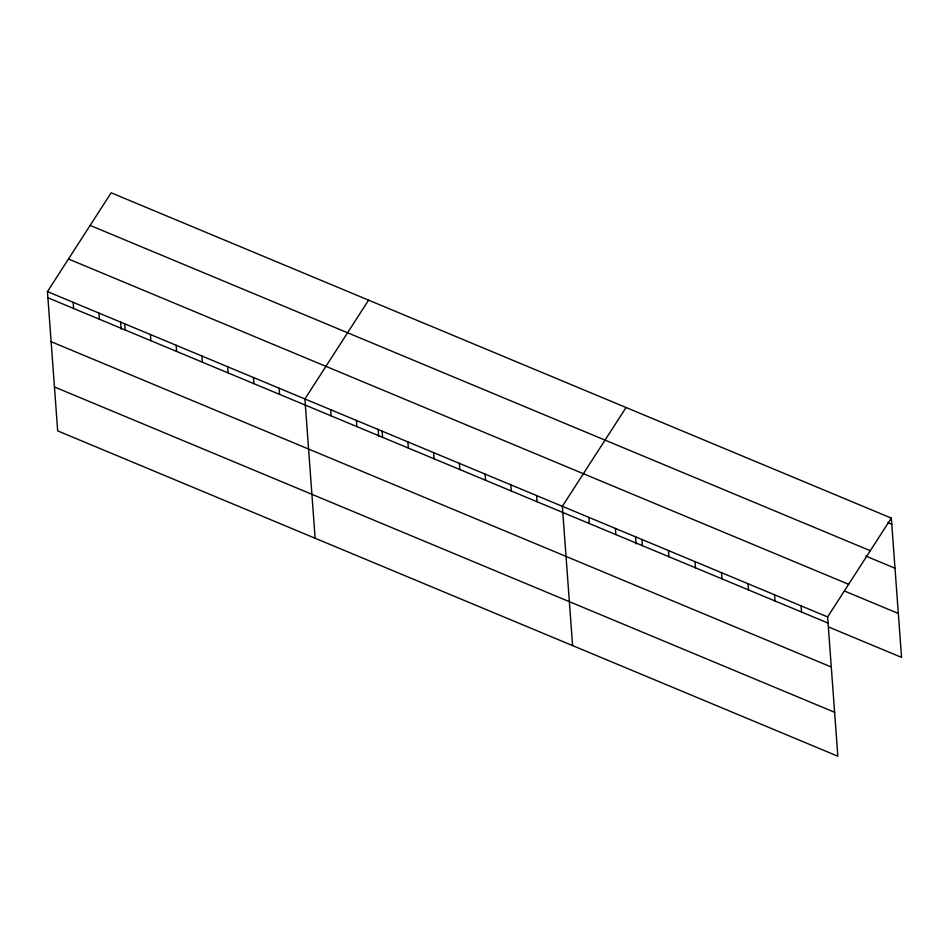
<?xml version="1.0" encoding="UTF-8"?>
<svg xmlns="http://www.w3.org/2000/svg" width="949" height="949" viewBox="0 0 949 949"><rect width="100%" height="100%" fill="white"/><g stroke="black" fill="none" stroke-linecap="round" stroke-linejoin="round"><path stroke-width="1.42" d="M891.325 518.118L827.611 616.921L837.837 756.199L57.675 430.882L47.45 291.604L111.163 192.801L891.325 518.118L901.55 657.396L828.607 626.981M368.615 300.157L304.902 398.96L315.127 538.237M626.067 407.512L562.354 506.315L572.591 645.593M887.801 522.626L891.775 524.287M90.131 225.399L870.292 550.728M865.82 556.043L895.002 568.214M68.47 258.994L848.631 584.311M845.274 591.357L898.323 613.469M47.45 291.604L827.611 616.921M47.901 297.761L828.062 623.09M51.127 341.687L831.288 667.017M54.449 386.955L834.61 712.272M801.086 605.853L801.537 612.022M774.562 594.798L775.013 600.966M748.037 583.742L748.488 589.898M721.513 572.674L721.964 578.843M694.988 561.618L695.439 567.787M668.464 550.55L668.915 556.719M641.939 539.495L642.39 545.663M635.545 536.541L636.079 543.86M615.415 528.427L615.865 534.595M588.878 517.371L589.341 523.54M536.612 495.58L537.063 501.736M510.87 484.844L511.321 491.001M485.117 474.109L485.58 480.265M459.375 463.373L459.826 469.53M433.634 452.637L434.084 458.794M407.88 441.902L408.343 448.058M382.139 431.166L382.589 437.323M378.093 429.185L378.627 436.504M356.397 420.431L356.848 426.587M330.643 409.695L331.106 415.852M279.16 388.224L279.611 394.381M253.419 377.488L253.869 383.645M227.665 366.753L228.116 372.91M201.923 356.017L202.374 362.174M176.182 345.282L176.633 351.438M150.428 334.546L150.879 340.703M124.687 323.811L125.138 329.967M120.63 321.83L121.175 329.149M98.945 313.075L99.396 319.232M73.192 302.34L73.642 308.496"/></g></svg>
